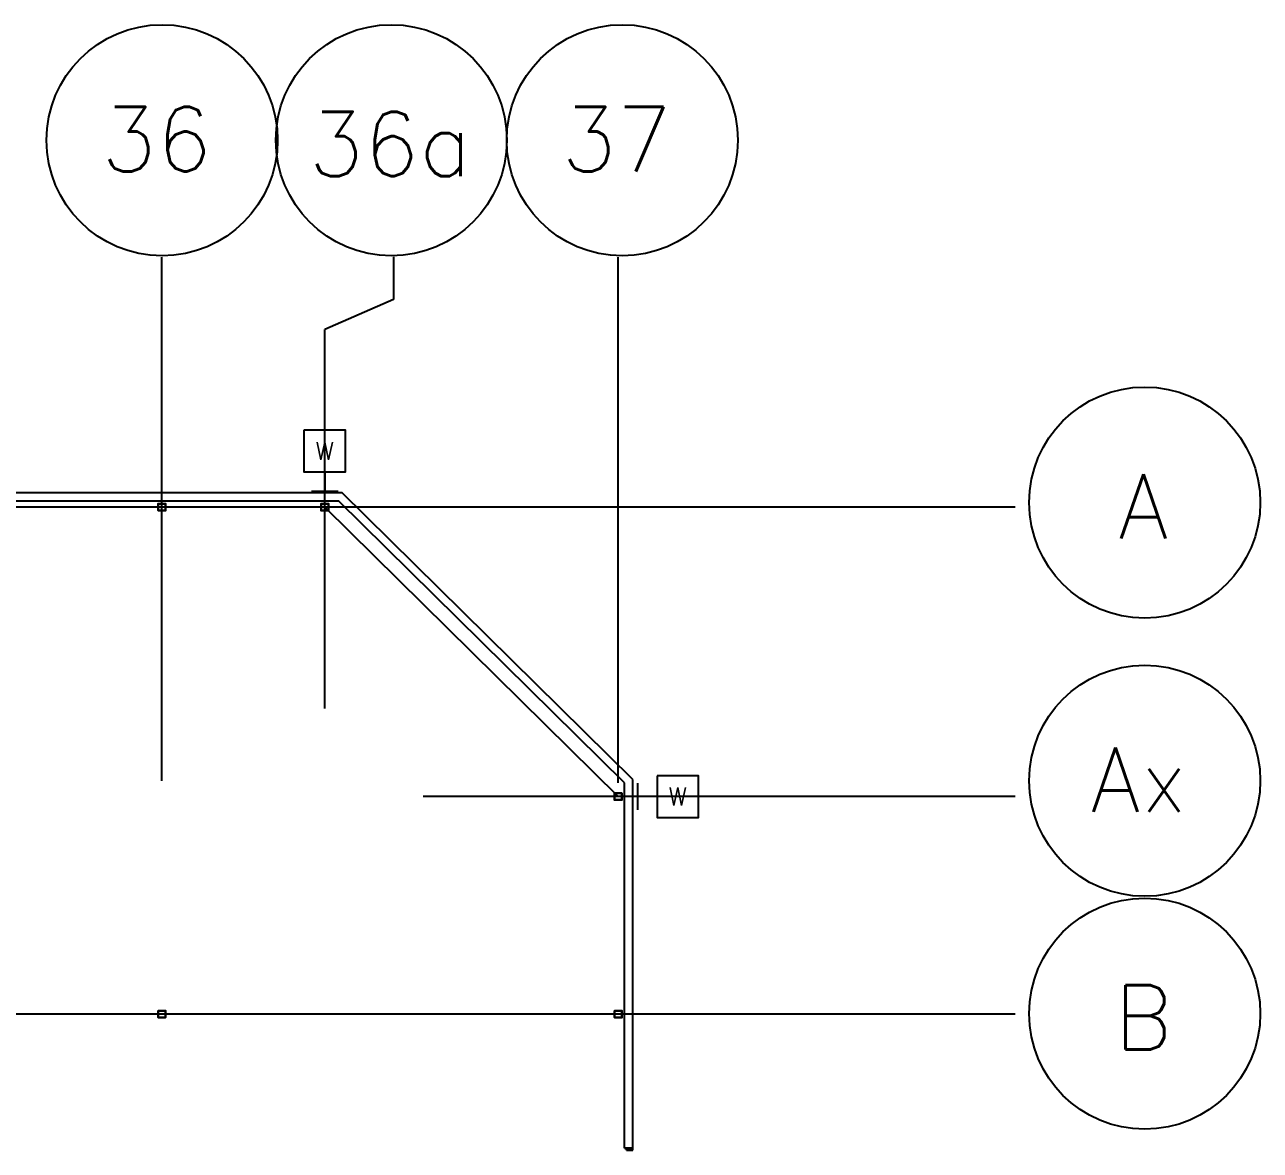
# Model space of a CAD drawing. Header units: millimetres. Extents: x 626570 to 643256, y 6233 to 11343.
# Drawn here: x 642086 to 643256, y 10278 to 11343 of the extents above; entities that cross this region are included whole.
import ezdxf
from ezdxf.enums import TextEntityAlignment as Align

# ---------------------------------------------------------------- set-up
doc = ezdxf.new("R2010")
doc.units = ezdxf.units.MM
doc.header["$LTSCALE"] = 4000
doc.header["$MEASUREMENT"] = 0
doc.linetypes.add('DASHDOT', pattern=[1, 0.5, -0.25, 0, -0.25])
doc.layers.get('0').update_dxf_attribs({"linetype": 'CONTINUOUS'})
for name, color, linetype in [('2012-201_DOOR', 4, 'CONTINUOUS'), ('2012-201_WALL-FLEXWALL', 7, 'CONTINUOUS'), ('LTG', 6, 'CONTINUOUS'), ('MASTERFOUNDATION_1', 4, 'DASHDOT'), ('MASTERFOUNDATION_2', 7, 'CONTINUOUS'), ('MASTERFOUNDATION_25', 7, 'CONTINUOUS')]:
    doc.layers.add(name, color=color, linetype=linetype)
doc.styles.add('ROMANS', font='ROMANS')
doc.styles.get("Standard").update_dxf_attribs({"font": 'simplex.shx'})

# ---------------------------------------------------------------- blocks, each defined once
blk = doc.blocks.new('WUP')
for p, q in [((0, 465), (0, 0)), ((-322, 0), (322, 0))]:
    blk.add_line(p, q)
blk.add_lwpolyline([(-500, 1465), (-500, 465), (500, 465), (500, 1465)], close=True)
blk.add_text('W', height=430).set_placement((0, 965), align=Align.MIDDLE)
blk = doc.blocks.new('WR')
for p, q in [((0, 322), (0, -322)), ((465, 0), (0, 0))]:
    blk.add_line(p, q)
blk.add_lwpolyline([(465, 500), (465, -500), (1465, -500), (1465, 500)], close=True)
blk.add_text('W', height=430).set_placement((965, 0), align=Align.MIDDLE)

msp = doc.modelspace()

# ---------------------------------------------------------------- linework, layer by layer
at = {"layer": '2012-201_DOOR', "linetype": 'Continuous'}
for p, q in [((642655.9, 10277.8), (642655.9, 10279.7)), ((642655.9, 10277.8), (642661.8, 10277.8)), ((642661.8, 10277.8), (642661.8, 10279.7))]:
    msp.add_line(p, q, dxfattribs=at)
at = {"layer": '2012-201_WALL-FLEXWALL', "linetype": 'Continuous'}
for p, q in [((641186.1, 10900.4), (642386.5, 10900.4)), ((641186.1, 10892.5), (642383.3, 10892.5)), ((642653.9, 10625.5), (642383.3, 10892.5)), ((642661.8, 10628.8), (642386.5, 10900.4)), ((642653.9, 10279.7), (642653.9, 10625.5)), ((642661.8, 10279.7), (642661.8, 10628.8)), ((642661.8, 10279.7), (642653.9, 10279.7)), ((642653.9, 10279.7), (642661.8, 10279.7))]:
    msp.add_line(p, q, dxfattribs=at)
at = {"layer": 'MASTERFOUNDATION_1', "linetype": 'DASHDOT'}
for p, q in [((642216, 6627.5), (642216, 11123.2)), ((642435.3, 11123.4), (642435.3, 11083)), ((642648, 6625.4), (642648, 11123.2)), ((642435.3, 11083), (642370.2, 11054.9)), ((642370.2, 10696.1), (642370.2, 11054.9)), ((643023.9, 10886.6), (626796.6, 10886.6)), ((642370.2, 10886.6), (642648, 10612.6)), ((643023.9, 10612.6), (642463.5, 10612.6)), ((643023.9, 10406.6), (626796.6, 10406.6))]:
    msp.add_line(p, q, dxfattribs=at)
at = {"layer": 'MASTERFOUNDATION_2', "linetype": 'Continuous'}
for centre in [(642216.2, 11233.9), (642433.2, 11233.9), (642651.8, 11233.9), (643146.4, 10890.9), (643146.4, 10627.6), (643146.4, 10407.1)]:
    msp.add_circle(centre, 109.4, dxfattribs=at)
at = {"layer": 'MASTERFOUNDATION_25', "linetype": 'Continuous', "flags": 128}
for points in [[(642213.1, 10890.1), (642218.9, 10890.1), (642218.9, 10890.1), (642218.9, 10890.1), (642219, 10890.1), (642219, 10890.1), (642219, 10890.1), (642219, 10890.1), (642219.1, 10890.1), (642219.1, 10890.1), (642219.1, 10890.1), (642219.1, 10890.1), (642219.1, 10890.1), (642219.2, 10890.1), (642219.2, 10890), (642219.2, 10890), (642219.2, 10890), (642219.2, 10890), (642219.3, 10890), (642219.3, 10890), (642219.3, 10890), (642219.3, 10890), (642219.3, 10889.9), (642219.3, 10889.9), (642219.4, 10889.9), (642219.4, 10889.9), (642219.4, 10889.9), (642219.4, 10889.9), (642219.4, 10889.9), (642219.4, 10889.8), (642219.4, 10889.8), (642219.4, 10889.8), (642219.5, 10889.8), (642219.5, 10889.8), (642219.5, 10889.7), (642219.5, 10889.7), (642219.5, 10889.7), (642219.5, 10889.7), (642219.5, 10889.7), (642219.5, 10889.6), (642219.5, 10889.6), (642219.5, 10889.6), (642219.5, 10889.6), (642219.5, 10889.6), (642219.5, 10889.5), (642219.5, 10889.5), (642219.5, 10889.5), (642219.5, 10883.7), (642219.5, 10883.7), (642219.5, 10883.7), (642219.5, 10883.7), (642219.5, 10883.6), (642219.5, 10883.6), (642219.5, 10883.6), (642219.5, 10883.6), (642219.5, 10883.6), (642219.5, 10883.5), (642219.5, 10883.5), (642219.5, 10883.5), (642219.5, 10883.5), (642219.5, 10883.5), (642219.5, 10883.4), (642219.4, 10883.4), (642219.4, 10883.4), (642219.4, 10883.4), (642219.4, 10883.4), (642219.4, 10883.3), (642219.4, 10883.3), (642219.4, 10883.3), (642219.4, 10883.3), (642219.3, 10883.3), (642219.3, 10883.3), (642219.3, 10883.3), (642219.3, 10883.2), (642219.3, 10883.2), (642219.3, 10883.2), (642219.2, 10883.2), (642219.2, 10883.2), (642219.2, 10883.2), (642219.2, 10883.2), (642219.2, 10883.2), (642219.1, 10883.2), (642219.1, 10883.1), (642219.1, 10883.1), (642219.1, 10883.1), (642219.1, 10883.1), (642219, 10883.1), (642219, 10883.1), (642219, 10883.1), (642219, 10883.1), (642218.9, 10883.1), (642218.9, 10883.1), (642218.9, 10883.1), (642213.1, 10883.1), (642213.1, 10883.1), (642213.1, 10883.1), (642213.1, 10883.1), (642213.1, 10883.1), (642213, 10883.1), (642213, 10883.1), (642213, 10883.1), (642213, 10883.1), (642213, 10883.1), (642212.9, 10883.1), (642212.9, 10883.2), (642212.9, 10883.2), (642212.9, 10883.2), (642212.9, 10883.2), (642212.8, 10883.2), (642212.8, 10883.2), (642212.8, 10883.2), (642212.8, 10883.2), (642212.8, 10883.2), (642212.8, 10883.3), (642212.7, 10883.3), (642212.7, 10883.3), (642212.7, 10883.3), (642212.7, 10883.3), (642212.7, 10883.3), (642212.7, 10883.3), (642212.6, 10883.4), (642212.6, 10883.4), (642212.6, 10883.4), (642212.6, 10883.4), (642212.6, 10883.4), (642212.6, 10883.5), (642212.6, 10883.5), (642212.6, 10883.5), (642212.6, 10883.5), (642212.6, 10883.5), (642212.6, 10883.6), (642212.5, 10883.6), (642212.5, 10883.6), (642212.5, 10883.6), (642212.5, 10883.6), (642212.5, 10883.7), (642212.5, 10883.7), (642212.5, 10883.7), (642212.5, 10883.7), (642212.5, 10889.5), (642212.5, 10889.5), (642212.5, 10889.5), (642212.5, 10889.6), (642212.5, 10889.6), (642212.5, 10889.6), (642212.5, 10889.6), (642212.5, 10889.6), (642212.6, 10889.7), (642212.6, 10889.7), (642212.6, 10889.7), (642212.6, 10889.7), (642212.6, 10889.7), (642212.6, 10889.8), (642212.6, 10889.8), (642212.6, 10889.8), (642212.6, 10889.8), (642212.6, 10889.8), (642212.6, 10889.9), (642212.7, 10889.9), (642212.7, 10889.9), (642212.7, 10889.9), (642212.7, 10889.9), (642212.7, 10889.9), (642212.7, 10889.9), (642212.8, 10890), (642212.8, 10890), (642212.8, 10890), (642212.8, 10890), (642212.8, 10890), (642212.8, 10890), (642212.9, 10890), (642212.9, 10890), (642212.9, 10890.1), (642212.9, 10890.1), (642212.9, 10890.1), (642213, 10890.1), (642213, 10890.1), (642213, 10890.1), (642213, 10890.1), (642213, 10890.1), (642213.1, 10890.1), (642213.1, 10890.1), (642213.1, 10890.1), (642213.1, 10890.1), (642213.1, 10890.1)], [(642213.1, 10889.8), (642218.9, 10889.8), (642218.9, 10889.8), (642218.9, 10889.8), (642218.9, 10889.8), (642218.9, 10889.8), (642219, 10889.8), (642219, 10889.8), (642219, 10889.8), (642219, 10889.8), (642219, 10889.8), (642219, 10889.8), (642219, 10889.8), (642219, 10889.8), (642219, 10889.8), (642219.1, 10889.8), (642219.1, 10889.8), (642219.1, 10889.7), (642219.1, 10889.7), (642219.1, 10889.7), (642219.1, 10889.7), (642219.1, 10889.7), (642219.1, 10889.7), (642219.1, 10889.7), (642219.1, 10889.7), (642219.1, 10889.7), (642219.1, 10889.7), (642219.1, 10889.7), (642219.2, 10889.7), (642219.2, 10889.7), (642219.2, 10889.7), (642219.2, 10889.6), (642219.2, 10889.6), (642219.2, 10889.6), (642219.2, 10889.6), (642219.2, 10889.6), (642219.2, 10889.6), (642219.2, 10889.6), (642219.2, 10889.6), (642219.2, 10889.6), (642219.2, 10889.6), (642219.2, 10889.5), (642219.2, 10889.5), (642219.2, 10889.5), (642219.2, 10889.5), (642219.2, 10889.5), (642219.2, 10889.5), (642219.2, 10883.7), (642219.2, 10883.7), (642219.2, 10883.7), (642219.2, 10883.7), (642219.2, 10883.7), (642219.2, 10883.7), (642219.2, 10883.7), (642219.2, 10883.7), (642219.2, 10883.6), (642219.2, 10883.6), (642219.2, 10883.6), (642219.2, 10883.6), (642219.2, 10883.6), (642219.2, 10883.6), (642219.2, 10883.6), (642219.2, 10883.6), (642219.2, 10883.6), (642219.2, 10883.6), (642219.2, 10883.5), (642219.1, 10883.5), (642219.1, 10883.5), (642219.1, 10883.5), (642219.1, 10883.5), (642219.1, 10883.5), (642219.1, 10883.5), (642219.1, 10883.5), (642219.1, 10883.5), (642219.1, 10883.5), (642219.1, 10883.5), (642219.1, 10883.5), (642219.1, 10883.5), (642219.1, 10883.5), (642219, 10883.5), (642219, 10883.4), (642219, 10883.4), (642219, 10883.4), (642219, 10883.4), (642219, 10883.4), (642219, 10883.4), (642219, 10883.4), (642219, 10883.4), (642218.9, 10883.4), (642218.9, 10883.4), (642218.9, 10883.4), (642218.9, 10883.4), (642218.9, 10883.4), (642213.1, 10883.4), (642213.1, 10883.4), (642213.1, 10883.4), (642213.1, 10883.4), (642213.1, 10883.4), (642213.1, 10883.4), (642213.1, 10883.4), (642213.1, 10883.4), (642213.1, 10883.4), (642213.1, 10883.4), (642213, 10883.4), (642213, 10883.4), (642213, 10883.4), (642213, 10883.5), (642213, 10883.5), (642213, 10883.5), (642213, 10883.5), (642213, 10883.5), (642213, 10883.5), (642213, 10883.5), (642213, 10883.5), (642212.9, 10883.5), (642212.9, 10883.5), (642212.9, 10883.5), (642212.9, 10883.5), (642212.9, 10883.5), (642212.9, 10883.5), (642212.9, 10883.5), (642212.9, 10883.6), (642212.9, 10883.6), (642212.9, 10883.6), (642212.9, 10883.6), (642212.9, 10883.6), (642212.9, 10883.6), (642212.9, 10883.6), (642212.9, 10883.6), (642212.9, 10883.6), (642212.9, 10883.6), (642212.9, 10883.7), (642212.8, 10883.7), (642212.8, 10883.7), (642212.8, 10883.7), (642212.8, 10883.7), (642212.8, 10883.7), (642212.8, 10883.7), (642212.8, 10883.7), (642212.8, 10889.5), (642212.8, 10889.5), (642212.8, 10889.5), (642212.8, 10889.5), (642212.8, 10889.5), (642212.8, 10889.5), (642212.8, 10889.6), (642212.9, 10889.6), (642212.9, 10889.6), (642212.9, 10889.6), (642212.9, 10889.6), (642212.9, 10889.6), (642212.9, 10889.6), (642212.9, 10889.6), (642212.9, 10889.6), (642212.9, 10889.6), (642212.9, 10889.7), (642212.9, 10889.7), (642212.9, 10889.7), (642212.9, 10889.7), (642212.9, 10889.7), (642212.9, 10889.7), (642212.9, 10889.7), (642212.9, 10889.7), (642212.9, 10889.7), (642213, 10889.7), (642213, 10889.7), (642213, 10889.7), (642213, 10889.7), (642213, 10889.7), (642213, 10889.8), (642213, 10889.8), (642213, 10889.8), (642213, 10889.8), (642213, 10889.8), (642213, 10889.8), (642213.1, 10889.8), (642213.1, 10889.8), (642213.1, 10889.8), (642213.1, 10889.8), (642213.1, 10889.8), (642213.1, 10889.8), (642213.1, 10889.8), (642213.1, 10889.8), (642213.1, 10889.8), (642213.1, 10889.8)], [(642367.3, 10890.1), (642373.1, 10890.1), (642373.1, 10890.1), (642373.1, 10890.1), (642373.1, 10890.1), (642373.2, 10890.1), (642373.2, 10890.1), (642373.2, 10890.1), (642373.2, 10890.1), (642373.3, 10890.1), (642373.3, 10890.1), (642373.3, 10890.1), (642373.3, 10890.1), (642373.3, 10890.1), (642373.4, 10890), (642373.4, 10890), (642373.4, 10890), (642373.4, 10890), (642373.4, 10890), (642373.4, 10890), (642373.5, 10890), (642373.5, 10890), (642373.5, 10889.9), (642373.5, 10889.9), (642373.5, 10889.9), (642373.5, 10889.9), (642373.6, 10889.9), (642373.6, 10889.9), (642373.6, 10889.9), (642373.6, 10889.8), (642373.6, 10889.8), (642373.6, 10889.8), (642373.6, 10889.8), (642373.6, 10889.8), (642373.6, 10889.7), (642373.7, 10889.7), (642373.7, 10889.7), (642373.7, 10889.7), (642373.7, 10889.7), (642373.7, 10889.6), (642373.7, 10889.6), (642373.7, 10889.6), (642373.7, 10889.6), (642373.7, 10889.6), (642373.7, 10889.5), (642373.7, 10889.5), (642373.7, 10889.5), (642373.7, 10883.7), (642373.7, 10883.7), (642373.7, 10883.7), (642373.7, 10883.7), (642373.7, 10883.6), (642373.7, 10883.6), (642373.7, 10883.6), (642373.7, 10883.6), (642373.7, 10883.6), (642373.7, 10883.5), (642373.7, 10883.5), (642373.7, 10883.5), (642373.6, 10883.5), (642373.6, 10883.5), (642373.6, 10883.4), (642373.6, 10883.4), (642373.6, 10883.4), (642373.6, 10883.4), (642373.6, 10883.4), (642373.6, 10883.3), (642373.6, 10883.3), (642373.5, 10883.3), (642373.5, 10883.3), (642373.5, 10883.3), (642373.5, 10883.3), (642373.5, 10883.3), (642373.5, 10883.2), (642373.4, 10883.2), (642373.4, 10883.2), (642373.4, 10883.2), (642373.4, 10883.2), (642373.4, 10883.2), (642373.4, 10883.2), (642373.3, 10883.2), (642373.3, 10883.2), (642373.3, 10883.1), (642373.3, 10883.1), (642373.3, 10883.1), (642373.2, 10883.1), (642373.2, 10883.1), (642373.2, 10883.1), (642373.2, 10883.1), (642373.1, 10883.1), (642373.1, 10883.1), (642373.1, 10883.1), (642373.1, 10883.1), (642367.3, 10883.1), (642367.3, 10883.1), (642367.3, 10883.1), (642367.3, 10883.1), (642367.2, 10883.1), (642367.2, 10883.1), (642367.2, 10883.1), (642367.2, 10883.1), (642367.2, 10883.1), (642367.1, 10883.1), (642367.1, 10883.1), (642367.1, 10883.2), (642367.1, 10883.2), (642367.1, 10883.2), (642367, 10883.2), (642367, 10883.2), (642367, 10883.2), (642367, 10883.2), (642367, 10883.2), (642366.9, 10883.2), (642366.9, 10883.3), (642366.9, 10883.3), (642366.9, 10883.3), (642366.9, 10883.3), (642366.9, 10883.3), (642366.8, 10883.3), (642366.8, 10883.3), (642366.8, 10883.4), (642366.8, 10883.4), (642366.8, 10883.4), (642366.8, 10883.4), (642366.8, 10883.4), (642366.8, 10883.5), (642366.8, 10883.5), (642366.7, 10883.5), (642366.7, 10883.5), (642366.7, 10883.5), (642366.7, 10883.6), (642366.7, 10883.6), (642366.7, 10883.6), (642366.7, 10883.6), (642366.7, 10883.6), (642366.7, 10883.7), (642366.7, 10883.7), (642366.7, 10883.7), (642366.7, 10883.7), (642366.7, 10889.5), (642366.7, 10889.5), (642366.7, 10889.5), (642366.7, 10889.6), (642366.7, 10889.6), (642366.7, 10889.6), (642366.7, 10889.6), (642366.7, 10889.6), (642366.7, 10889.7), (642366.7, 10889.7), (642366.7, 10889.7), (642366.7, 10889.7), (642366.8, 10889.7), (642366.8, 10889.8), (642366.8, 10889.8), (642366.8, 10889.8), (642366.8, 10889.8), (642366.8, 10889.8), (642366.8, 10889.9), (642366.8, 10889.9), (642366.8, 10889.9), (642366.9, 10889.9), (642366.9, 10889.9), (642366.9, 10889.9), (642366.9, 10889.9), (642366.9, 10890), (642366.9, 10890), (642367, 10890), (642367, 10890), (642367, 10890), (642367, 10890), (642367, 10890), (642367.1, 10890), (642367.1, 10890.1), (642367.1, 10890.1), (642367.1, 10890.1), (642367.1, 10890.1), (642367.2, 10890.1), (642367.2, 10890.1), (642367.2, 10890.1), (642367.2, 10890.1), (642367.2, 10890.1), (642367.3, 10890.1), (642367.3, 10890.1), (642367.3, 10890.1), (642367.3, 10890.1)], [(642367.3, 10889.8), (642373.1, 10889.8), (642373.1, 10889.8), (642373.1, 10889.8), (642373.1, 10889.8), (642373.1, 10889.8), (642373.1, 10889.8), (642373.1, 10889.8), (642373.2, 10889.8), (642373.2, 10889.8), (642373.2, 10889.8), (642373.2, 10889.8), (642373.2, 10889.8), (642373.2, 10889.8), (642373.2, 10889.8), (642373.2, 10889.8), (642373.2, 10889.8), (642373.2, 10889.7), (642373.3, 10889.7), (642373.3, 10889.7), (642373.3, 10889.7), (642373.3, 10889.7), (642373.3, 10889.7), (642373.3, 10889.7), (642373.3, 10889.7), (642373.3, 10889.7), (642373.3, 10889.7), (642373.3, 10889.7), (642373.3, 10889.7), (642373.3, 10889.7), (642373.3, 10889.7), (642373.3, 10889.6), (642373.4, 10889.6), (642373.4, 10889.6), (642373.4, 10889.6), (642373.4, 10889.6), (642373.4, 10889.6), (642373.4, 10889.6), (642373.4, 10889.6), (642373.4, 10889.6), (642373.4, 10889.6), (642373.4, 10889.5), (642373.4, 10889.5), (642373.4, 10889.5), (642373.4, 10889.5), (642373.4, 10889.5), (642373.4, 10889.5), (642373.4, 10883.7), (642373.4, 10883.7), (642373.4, 10883.7), (642373.4, 10883.7), (642373.4, 10883.7), (642373.4, 10883.7), (642373.4, 10883.7), (642373.4, 10883.7), (642373.4, 10883.6), (642373.4, 10883.6), (642373.4, 10883.6), (642373.4, 10883.6), (642373.4, 10883.6), (642373.4, 10883.6), (642373.4, 10883.6), (642373.3, 10883.6), (642373.3, 10883.6), (642373.3, 10883.6), (642373.3, 10883.5), (642373.3, 10883.5), (642373.3, 10883.5), (642373.3, 10883.5), (642373.3, 10883.5), (642373.3, 10883.5), (642373.3, 10883.5), (642373.3, 10883.5), (642373.3, 10883.5), (642373.3, 10883.5), (642373.3, 10883.5), (642373.2, 10883.5), (642373.2, 10883.5), (642373.2, 10883.5), (642373.2, 10883.5), (642373.2, 10883.4), (642373.2, 10883.4), (642373.2, 10883.4), (642373.2, 10883.4), (642373.2, 10883.4), (642373.2, 10883.4), (642373.1, 10883.4), (642373.1, 10883.4), (642373.1, 10883.4), (642373.1, 10883.4), (642373.1, 10883.4), (642373.1, 10883.4), (642373.1, 10883.4), (642367.3, 10883.4), (642367.3, 10883.4), (642367.3, 10883.4), (642367.3, 10883.4), (642367.3, 10883.4), (642367.3, 10883.4), (642367.3, 10883.4), (642367.2, 10883.4), (642367.2, 10883.4), (642367.2, 10883.4), (642367.2, 10883.4), (642367.2, 10883.4), (642367.2, 10883.4), (642367.2, 10883.5), (642367.2, 10883.5), (642367.2, 10883.5), (642367.2, 10883.5), (642367.2, 10883.5), (642367.1, 10883.5), (642367.1, 10883.5), (642367.1, 10883.5), (642367.1, 10883.5), (642367.1, 10883.5), (642367.1, 10883.5), (642367.1, 10883.5), (642367.1, 10883.5), (642367.1, 10883.5), (642367.1, 10883.5), (642367.1, 10883.6), (642367.1, 10883.6), (642367.1, 10883.6), (642367.1, 10883.6), (642367, 10883.6), (642367, 10883.6), (642367, 10883.6), (642367, 10883.6), (642367, 10883.6), (642367, 10883.6), (642367, 10883.7), (642367, 10883.7), (642367, 10883.7), (642367, 10883.7), (642367, 10883.7), (642367, 10883.7), (642367, 10883.7), (642367, 10883.7), (642367, 10889.5), (642367, 10889.5), (642367, 10889.5), (642367, 10889.5), (642367, 10889.5), (642367, 10889.5), (642367, 10889.6), (642367, 10889.6), (642367, 10889.6), (642367, 10889.6), (642367, 10889.6), (642367, 10889.6), (642367, 10889.6), (642367, 10889.6), (642367.1, 10889.6), (642367.1, 10889.6), (642367.1, 10889.7), (642367.1, 10889.7), (642367.1, 10889.7), (642367.1, 10889.7), (642367.1, 10889.7), (642367.1, 10889.7), (642367.1, 10889.7), (642367.1, 10889.7), (642367.1, 10889.7), (642367.1, 10889.7), (642367.1, 10889.7), (642367.1, 10889.7), (642367.2, 10889.7), (642367.2, 10889.7), (642367.2, 10889.8), (642367.2, 10889.8), (642367.2, 10889.8), (642367.2, 10889.8), (642367.2, 10889.8), (642367.2, 10889.8), (642367.2, 10889.8), (642367.2, 10889.8), (642367.2, 10889.8), (642367.3, 10889.8), (642367.3, 10889.8), (642367.3, 10889.8), (642367.3, 10889.8), (642367.3, 10889.8), (642367.3, 10889.8), (642367.3, 10889.8)], [(642645.2, 10616.1), (642650.9, 10616.1), (642650.9, 10616.1), (642651, 10616.1), (642651, 10616), (642651, 10616), (642651, 10616), (642651, 10616), (642651.1, 10616), (642651.1, 10616), (642651.1, 10616), (642651.1, 10616), (642651.1, 10616), (642651.2, 10616), (642651.2, 10616), (642651.2, 10616), (642651.2, 10616), (642651.2, 10616), (642651.3, 10615.9), (642651.3, 10615.9), (642651.3, 10615.9), (642651.3, 10615.9), (642651.3, 10615.9), (642651.3, 10615.9), (642651.4, 10615.9), (642651.4, 10615.8), (642651.4, 10615.8), (642651.4, 10615.8), (642651.4, 10615.8), (642651.4, 10615.8), (642651.4, 10615.8), (642651.5, 10615.7), (642651.5, 10615.7), (642651.5, 10615.7), (642651.5, 10615.7), (642651.5, 10615.7), (642651.5, 10615.6), (642651.5, 10615.6), (642651.5, 10615.6), (642651.5, 10615.6), (642651.5, 10615.6), (642651.5, 10615.5), (642651.5, 10615.5), (642651.5, 10615.5), (642651.5, 10615.5), (642651.5, 10615.5), (642651.5, 10615.4), (642651.5, 10609.7), (642651.5, 10609.7), (642651.5, 10609.6), (642651.5, 10609.6), (642651.5, 10609.6), (642651.5, 10609.6), (642651.5, 10609.5), (642651.5, 10609.5), (642651.5, 10609.5), (642651.5, 10609.5), (642651.5, 10609.5), (642651.5, 10609.4), (642651.5, 10609.4), (642651.5, 10609.4), (642651.5, 10609.4), (642651.5, 10609.4), (642651.4, 10609.3), (642651.4, 10609.3), (642651.4, 10609.3), (642651.4, 10609.3), (642651.4, 10609.3), (642651.4, 10609.3), (642651.4, 10609.2), (642651.3, 10609.2), (642651.3, 10609.2), (642651.3, 10609.2), (642651.3, 10609.2), (642651.3, 10609.2), (642651.3, 10609.2), (642651.2, 10609.1), (642651.2, 10609.1), (642651.2, 10609.1), (642651.2, 10609.1), (642651.2, 10609.1), (642651.1, 10609.1), (642651.1, 10609.1), (642651.1, 10609.1), (642651.1, 10609.1), (642651.1, 10609.1), (642651, 10609.1), (642651, 10609.1), (642651, 10609.1), (642651, 10609.1), (642651, 10609.1), (642650.9, 10609.1), (642650.9, 10609.1), (642645.2, 10609.1), (642645.1, 10609.1), (642645.1, 10609.1), (642645.1, 10609.1), (642645.1, 10609.1), (642645, 10609.1), (642645, 10609.1), (642645, 10609.1), (642645, 10609.1), (642645, 10609.1), (642644.9, 10609.1), (642644.9, 10609.1), (642644.9, 10609.1), (642644.9, 10609.1), (642644.9, 10609.1), (642644.8, 10609.1), (642644.8, 10609.1), (642644.8, 10609.2), (642644.8, 10609.2), (642644.8, 10609.2), (642644.8, 10609.2), (642644.7, 10609.2), (642644.7, 10609.2), (642644.7, 10609.2), (642644.7, 10609.3), (642644.7, 10609.3), (642644.7, 10609.3), (642644.7, 10609.3), (642644.6, 10609.3), (642644.6, 10609.3), (642644.6, 10609.4), (642644.6, 10609.4), (642644.6, 10609.4), (642644.6, 10609.4), (642644.6, 10609.4), (642644.6, 10609.5), (642644.6, 10609.5), (642644.6, 10609.5), (642644.6, 10609.5), (642644.5, 10609.5), (642644.5, 10609.6), (642644.5, 10609.6), (642644.5, 10609.6), (642644.5, 10609.6), (642644.5, 10609.7), (642644.5, 10609.7), (642644.5, 10615.4), (642644.5, 10615.5), (642644.5, 10615.5), (642644.5, 10615.5), (642644.5, 10615.5), (642644.5, 10615.5), (642644.5, 10615.6), (642644.6, 10615.6), (642644.6, 10615.6), (642644.6, 10615.6), (642644.6, 10615.6), (642644.6, 10615.7), (642644.6, 10615.7), (642644.6, 10615.7), (642644.6, 10615.7), (642644.6, 10615.7), (642644.6, 10615.8), (642644.6, 10615.8), (642644.7, 10615.8), (642644.7, 10615.8), (642644.7, 10615.8), (642644.7, 10615.8), (642644.7, 10615.9), (642644.7, 10615.9), (642644.7, 10615.9), (642644.8, 10615.9), (642644.8, 10615.9), (642644.8, 10615.9), (642644.8, 10615.9), (642644.8, 10616), (642644.8, 10616), (642644.9, 10616), (642644.9, 10616), (642644.9, 10616), (642644.9, 10616), (642644.9, 10616), (642645, 10616), (642645, 10616), (642645, 10616), (642645, 10616), (642645, 10616), (642645.1, 10616), (642645.1, 10616), (642645.1, 10616.1), (642645.1, 10616.1), (642645.2, 10616.1)], [(642645.2, 10615.7), (642650.9, 10615.7), (642650.9, 10615.7), (642650.9, 10615.7), (642650.9, 10615.7), (642651, 10615.7), (642651, 10615.7), (642651, 10615.7), (642651, 10615.7), (642651, 10615.7), (642651, 10615.7), (642651, 10615.7), (642651, 10615.7), (642651, 10615.7), (642651.1, 10615.7), (642651.1, 10615.7), (642651.1, 10615.7), (642651.1, 10615.7), (642651.1, 10615.7), (642651.1, 10615.7), (642651.1, 10615.7), (642651.1, 10615.7), (642651.1, 10615.7), (642651.1, 10615.7), (642651.1, 10615.6), (642651.1, 10615.6), (642651.2, 10615.6), (642651.2, 10615.6), (642651.2, 10615.6), (642651.2, 10615.6), (642651.2, 10615.6), (642651.2, 10615.6), (642651.2, 10615.6), (642651.2, 10615.6), (642651.2, 10615.6), (642651.2, 10615.5), (642651.2, 10615.5), (642651.2, 10615.5), (642651.2, 10615.5), (642651.2, 10615.5), (642651.2, 10615.5), (642651.2, 10615.5), (642651.2, 10615.5), (642651.2, 10615.5), (642651.2, 10615.5), (642651.2, 10615.4), (642651.2, 10615.4), (642651.2, 10609.7), (642651.2, 10609.7), (642651.2, 10609.7), (642651.2, 10609.6), (642651.2, 10609.6), (642651.2, 10609.6), (642651.2, 10609.6), (642651.2, 10609.6), (642651.2, 10609.6), (642651.2, 10609.6), (642651.2, 10609.6), (642651.2, 10609.6), (642651.2, 10609.5), (642651.2, 10609.5), (642651.2, 10609.5), (642651.2, 10609.5), (642651.2, 10609.5), (642651.2, 10609.5), (642651.2, 10609.5), (642651.2, 10609.5), (642651.2, 10609.5), (642651.1, 10609.5), (642651.1, 10609.5), (642651.1, 10609.5), (642651.1, 10609.4), (642651.1, 10609.4), (642651.1, 10609.4), (642651.1, 10609.4), (642651.1, 10609.4), (642651.1, 10609.4), (642651.1, 10609.4), (642651.1, 10609.4), (642651.1, 10609.4), (642651, 10609.4), (642651, 10609.4), (642651, 10609.4), (642651, 10609.4), (642651, 10609.4), (642651, 10609.4), (642651, 10609.4), (642651, 10609.4), (642651, 10609.4), (642650.9, 10609.4), (642650.9, 10609.4), (642650.9, 10609.4), (642650.9, 10609.4), (642645.2, 10609.4), (642645.1, 10609.4), (642645.1, 10609.4), (642645.1, 10609.4), (642645.1, 10609.4), (642645.1, 10609.4), (642645.1, 10609.4), (642645.1, 10609.4), (642645.1, 10609.4), (642645.1, 10609.4), (642645.1, 10609.4), (642645, 10609.4), (642645, 10609.4), (642645, 10609.4), (642645, 10609.4), (642645, 10609.4), (642645, 10609.4), (642645, 10609.4), (642645, 10609.4), (642645, 10609.4), (642645, 10609.4), (642645, 10609.4), (642644.9, 10609.5), (642644.9, 10609.5), (642644.9, 10609.5), (642644.9, 10609.5), (642644.9, 10609.5), (642644.9, 10609.5), (642644.9, 10609.5), (642644.9, 10609.5), (642644.9, 10609.5), (642644.9, 10609.5), (642644.9, 10609.5), (642644.9, 10609.5), (642644.9, 10609.6), (642644.9, 10609.6), (642644.9, 10609.6), (642644.9, 10609.6), (642644.9, 10609.6), (642644.9, 10609.6), (642644.9, 10609.6), (642644.9, 10609.6), (642644.8, 10609.6), (642644.8, 10609.7), (642644.8, 10609.7), (642644.8, 10609.7), (642644.8, 10615.4), (642644.8, 10615.4), (642644.8, 10615.5), (642644.8, 10615.5), (642644.9, 10615.5), (642644.9, 10615.5), (642644.9, 10615.5), (642644.9, 10615.5), (642644.9, 10615.5), (642644.9, 10615.5), (642644.9, 10615.5), (642644.9, 10615.5), (642644.9, 10615.6), (642644.9, 10615.6), (642644.9, 10615.6), (642644.9, 10615.6), (642644.9, 10615.6), (642644.9, 10615.6), (642644.9, 10615.6), (642644.9, 10615.6), (642644.9, 10615.6), (642644.9, 10615.6), (642644.9, 10615.6), (642644.9, 10615.7), (642645, 10615.7), (642645, 10615.7), (642645, 10615.7), (642645, 10615.7), (642645, 10615.7), (642645, 10615.7), (642645, 10615.7), (642645, 10615.7), (642645, 10615.7), (642645, 10615.7), (642645, 10615.7), (642645.1, 10615.7), (642645.1, 10615.7), (642645.1, 10615.7), (642645.1, 10615.7), (642645.1, 10615.7), (642645.1, 10615.7), (642645.1, 10615.7), (642645.1, 10615.7), (642645.1, 10615.7), (642645.1, 10615.7), (642645.2, 10615.7)], [(642213.1, 10410.1), (642218.9, 10410.1), (642218.9, 10410.1), (642218.9, 10410.1), (642218.9, 10410.1), (642218.9, 10410.1), (642219, 10410.1), (642219, 10410.1), (642219, 10410.1), (642219, 10410.1), (642219.1, 10410.1), (642219.1, 10410.1), (642219.1, 10410.1), (642219.1, 10410.1), (642219.1, 10410), (642219.2, 10410), (642219.2, 10410), (642219.2, 10410), (642219.2, 10410), (642219.2, 10410), (642219.2, 10410), (642219.3, 10410), (642219.3, 10409.9), (642219.3, 10409.9), (642219.3, 10409.9), (642219.3, 10409.9), (642219.3, 10409.9), (642219.4, 10409.9), (642219.4, 10409.9), (642219.4, 10409.8), (642219.4, 10409.8), (642219.4, 10409.8), (642219.4, 10409.8), (642219.4, 10409.8), (642219.4, 10409.7), (642219.4, 10409.7), (642219.4, 10409.7), (642219.5, 10409.7), (642219.5, 10409.7), (642219.5, 10409.6), (642219.5, 10409.6), (642219.5, 10409.6), (642219.5, 10409.6), (642219.5, 10409.6), (642219.5, 10409.5), (642219.5, 10409.5), (642219.5, 10409.5), (642219.5, 10403.7), (642219.5, 10403.7), (642219.5, 10403.7), (642219.5, 10403.7), (642219.5, 10403.6), (642219.5, 10403.6), (642219.5, 10403.6), (642219.5, 10403.6), (642219.5, 10403.6), (642219.5, 10403.5), (642219.4, 10403.5), (642219.4, 10403.5), (642219.4, 10403.5), (642219.4, 10403.5), (642219.4, 10403.4), (642219.4, 10403.4), (642219.4, 10403.4), (642219.4, 10403.4), (642219.4, 10403.4), (642219.4, 10403.3), (642219.3, 10403.3), (642219.3, 10403.3), (642219.3, 10403.3), (642219.3, 10403.3), (642219.3, 10403.3), (642219.3, 10403.3), (642219.2, 10403.2), (642219.2, 10403.2), (642219.2, 10403.2), (642219.2, 10403.2), (642219.2, 10403.2), (642219.2, 10403.2), (642219.1, 10403.2), (642219.1, 10403.2), (642219.1, 10403.2), (642219.1, 10403.1), (642219.1, 10403.1), (642219, 10403.1), (642219, 10403.1), (642219, 10403.1), (642219, 10403.1), (642218.9, 10403.1), (642218.9, 10403.1), (642218.9, 10403.1), (642218.9, 10403.1), (642218.9, 10403.1), (642213.1, 10403.1), (642213.1, 10403.1), (642213.1, 10403.1), (642213, 10403.1), (642213, 10403.1), (642213, 10403.1), (642213, 10403.1), (642213, 10403.1), (642212.9, 10403.1), (642212.9, 10403.1), (642212.9, 10403.1), (642212.9, 10403.2), (642212.9, 10403.2), (642212.8, 10403.2), (642212.8, 10403.2), (642212.8, 10403.2), (642212.8, 10403.2), (642212.8, 10403.2), (642212.7, 10403.2), (642212.7, 10403.2), (642212.7, 10403.3), (642212.7, 10403.3), (642212.7, 10403.3), (642212.7, 10403.3), (642212.6, 10403.3), (642212.6, 10403.3), (642212.6, 10403.3), (642212.6, 10403.4), (642212.6, 10403.4), (642212.6, 10403.4), (642212.6, 10403.4), (642212.6, 10403.4), (642212.5, 10403.5), (642212.5, 10403.5), (642212.5, 10403.5), (642212.5, 10403.5), (642212.5, 10403.5), (642212.5, 10403.6), (642212.5, 10403.6), (642212.5, 10403.6), (642212.5, 10403.6), (642212.5, 10403.6), (642212.5, 10403.7), (642212.5, 10403.7), (642212.5, 10403.7), (642212.5, 10403.7), (642212.5, 10409.5), (642212.5, 10409.5), (642212.5, 10409.5), (642212.5, 10409.6), (642212.5, 10409.6), (642212.5, 10409.6), (642212.5, 10409.6), (642212.5, 10409.6), (642212.5, 10409.7), (642212.5, 10409.7), (642212.5, 10409.7), (642212.5, 10409.7), (642212.5, 10409.7), (642212.5, 10409.8), (642212.6, 10409.8), (642212.6, 10409.8), (642212.6, 10409.8), (642212.6, 10409.8), (642212.6, 10409.9), (642212.6, 10409.9), (642212.6, 10409.9), (642212.6, 10409.9), (642212.7, 10409.9), (642212.7, 10409.9), (642212.7, 10409.9), (642212.7, 10410), (642212.7, 10410), (642212.7, 10410), (642212.8, 10410), (642212.8, 10410), (642212.8, 10410), (642212.8, 10410), (642212.8, 10410), (642212.9, 10410.1), (642212.9, 10410.1), (642212.9, 10410.1), (642212.9, 10410.1), (642212.9, 10410.1), (642213, 10410.1), (642213, 10410.1), (642213, 10410.1), (642213, 10410.1), (642213, 10410.1), (642213.1, 10410.1), (642213.1, 10410.1), (642213.1, 10410.1)], [(642645.2, 10410.1), (642650.9, 10410.1), (642650.9, 10410.1), (642651, 10410.1), (642651, 10410.1), (642651, 10410.1), (642651, 10410.1), (642651, 10410.1), (642651.1, 10410.1), (642651.1, 10410.1), (642651.1, 10410.1), (642651.1, 10410.1), (642651.1, 10410.1), (642651.2, 10410.1), (642651.2, 10410), (642651.2, 10410), (642651.2, 10410), (642651.2, 10410), (642651.3, 10410), (642651.3, 10410), (642651.3, 10410), (642651.3, 10410), (642651.3, 10409.9), (642651.3, 10409.9), (642651.4, 10409.9), (642651.4, 10409.9), (642651.4, 10409.9), (642651.4, 10409.9), (642651.4, 10409.9), (642651.4, 10409.8), (642651.4, 10409.8), (642651.5, 10409.8), (642651.5, 10409.8), (642651.5, 10409.8), (642651.5, 10409.7), (642651.5, 10409.7), (642651.5, 10409.7), (642651.5, 10409.7), (642651.5, 10409.7), (642651.5, 10409.6), (642651.5, 10409.6), (642651.5, 10409.6), (642651.5, 10409.6), (642651.5, 10409.6), (642651.5, 10409.5), (642651.5, 10409.5), (642651.5, 10409.5), (642651.5, 10403.7), (642651.5, 10403.7), (642651.5, 10403.7), (642651.5, 10403.7), (642651.5, 10403.6), (642651.5, 10403.6), (642651.5, 10403.6), (642651.5, 10403.6), (642651.5, 10403.6), (642651.5, 10403.5), (642651.5, 10403.5), (642651.5, 10403.5), (642651.5, 10403.5), (642651.5, 10403.5), (642651.5, 10403.4), (642651.5, 10403.4), (642651.4, 10403.4), (642651.4, 10403.4), (642651.4, 10403.4), (642651.4, 10403.3), (642651.4, 10403.3), (642651.4, 10403.3), (642651.4, 10403.3), (642651.3, 10403.3), (642651.3, 10403.3), (642651.3, 10403.3), (642651.3, 10403.2), (642651.3, 10403.2), (642651.3, 10403.2), (642651.2, 10403.2), (642651.2, 10403.2), (642651.2, 10403.2), (642651.2, 10403.2), (642651.2, 10403.2), (642651.1, 10403.2), (642651.1, 10403.1), (642651.1, 10403.1), (642651.1, 10403.1), (642651.1, 10403.1), (642651, 10403.1), (642651, 10403.1), (642651, 10403.1), (642651, 10403.1), (642651, 10403.1), (642650.9, 10403.1), (642650.9, 10403.1), (642645.2, 10403.1), (642645.1, 10403.1), (642645.1, 10403.1), (642645.1, 10403.1), (642645.1, 10403.1), (642645, 10403.1), (642645, 10403.1), (642645, 10403.1), (642645, 10403.1), (642645, 10403.1), (642644.9, 10403.1), (642644.9, 10403.2), (642644.9, 10403.2), (642644.9, 10403.2), (642644.9, 10403.2), (642644.8, 10403.2), (642644.8, 10403.2), (642644.8, 10403.2), (642644.8, 10403.2), (642644.8, 10403.2), (642644.8, 10403.3), (642644.7, 10403.3), (642644.7, 10403.3), (642644.7, 10403.3), (642644.7, 10403.3), (642644.7, 10403.3), (642644.7, 10403.3), (642644.7, 10403.4), (642644.6, 10403.4), (642644.6, 10403.4), (642644.6, 10403.4), (642644.6, 10403.4), (642644.6, 10403.5), (642644.6, 10403.5), (642644.6, 10403.5), (642644.6, 10403.5), (642644.6, 10403.5), (642644.6, 10403.6), (642644.6, 10403.6), (642644.5, 10403.6), (642644.5, 10403.6), (642644.5, 10403.6), (642644.5, 10403.7), (642644.5, 10403.7), (642644.5, 10403.7), (642644.5, 10403.7), (642644.5, 10409.5), (642644.5, 10409.5), (642644.5, 10409.5), (642644.5, 10409.6), (642644.5, 10409.6), (642644.5, 10409.6), (642644.5, 10409.6), (642644.6, 10409.6), (642644.6, 10409.7), (642644.6, 10409.7), (642644.6, 10409.7), (642644.6, 10409.7), (642644.6, 10409.7), (642644.6, 10409.8), (642644.6, 10409.8), (642644.6, 10409.8), (642644.6, 10409.8), (642644.6, 10409.8), (642644.7, 10409.9), (642644.7, 10409.9), (642644.7, 10409.9), (642644.7, 10409.9), (642644.7, 10409.9), (642644.7, 10409.9), (642644.7, 10409.9), (642644.8, 10410), (642644.8, 10410), (642644.8, 10410), (642644.8, 10410), (642644.8, 10410), (642644.8, 10410), (642644.9, 10410), (642644.9, 10410), (642644.9, 10410.1), (642644.9, 10410.1), (642644.9, 10410.1), (642645, 10410.1), (642645, 10410.1), (642645, 10410.1), (642645, 10410.1), (642645, 10410.1), (642645.1, 10410.1), (642645.1, 10410.1), (642645.1, 10410.1), (642645.1, 10410.1), (642645.2, 10410.1)], [(642213.1, 10409.8), (642218.9, 10409.8), (642218.9, 10409.8), (642218.9, 10409.8), (642218.9, 10409.8), (642218.9, 10409.8), (642218.9, 10409.8), (642218.9, 10409.8), (642218.9, 10409.8), (642218.9, 10409.8), (642219, 10409.8), (642219, 10409.8), (642219, 10409.8), (642219, 10409.8), (642219, 10409.8), (642219, 10409.8), (642219, 10409.8), (642219, 10409.7), (642219, 10409.7), (642219, 10409.7), (642219.1, 10409.7), (642219.1, 10409.7), (642219.1, 10409.7), (642219.1, 10409.7), (642219.1, 10409.7), (642219.1, 10409.7), (642219.1, 10409.7), (642219.1, 10409.7), (642219.1, 10409.7), (642219.1, 10409.7), (642219.1, 10409.7), (642219.1, 10409.6), (642219.1, 10409.6), (642219.1, 10409.6), (642219.1, 10409.6), (642219.1, 10409.6), (642219.2, 10409.6), (642219.2, 10409.6), (642219.2, 10409.6), (642219.2, 10409.6), (642219.2, 10409.6), (642219.2, 10409.5), (642219.2, 10409.5), (642219.2, 10409.5), (642219.2, 10409.5), (642219.2, 10409.5), (642219.2, 10409.5), (642219.2, 10403.7), (642219.2, 10403.7), (642219.2, 10403.7), (642219.2, 10403.7), (642219.2, 10403.7), (642219.2, 10403.7), (642219.2, 10403.7), (642219.2, 10403.7), (642219.2, 10403.6), (642219.2, 10403.6), (642219.2, 10403.6), (642219.1, 10403.6), (642219.1, 10403.6), (642219.1, 10403.6), (642219.1, 10403.6), (642219.1, 10403.6), (642219.1, 10403.6), (642219.1, 10403.6), (642219.1, 10403.5), (642219.1, 10403.5), (642219.1, 10403.5), (642219.1, 10403.5), (642219.1, 10403.5), (642219.1, 10403.5), (642219.1, 10403.5), (642219.1, 10403.5), (642219.1, 10403.5), (642219, 10403.5), (642219, 10403.5), (642219, 10403.5), (642219, 10403.5), (642219, 10403.5), (642219, 10403.5), (642219, 10403.4), (642219, 10403.4), (642219, 10403.4), (642219, 10403.4), (642218.9, 10403.4), (642218.9, 10403.4), (642218.9, 10403.4), (642218.9, 10403.4), (642218.9, 10403.4), (642218.9, 10403.4), (642218.9, 10403.4), (642218.9, 10403.4), (642218.9, 10403.4), (642213.1, 10403.4), (642213.1, 10403.4), (642213.1, 10403.4), (642213.1, 10403.4), (642213.1, 10403.4), (642213.1, 10403.4), (642213, 10403.4), (642213, 10403.4), (642213, 10403.4), (642213, 10403.4), (642213, 10403.4), (642213, 10403.4), (642213, 10403.4), (642213, 10403.5), (642213, 10403.5), (642213, 10403.5), (642212.9, 10403.5), (642212.9, 10403.5), (642212.9, 10403.5), (642212.9, 10403.5), (642212.9, 10403.5), (642212.9, 10403.5), (642212.9, 10403.5), (642212.9, 10403.5), (642212.9, 10403.5), (642212.9, 10403.5), (642212.9, 10403.5), (642212.9, 10403.5), (642212.9, 10403.6), (642212.8, 10403.6), (642212.8, 10403.6), (642212.8, 10403.6), (642212.8, 10403.6), (642212.8, 10403.6), (642212.8, 10403.6), (642212.8, 10403.6), (642212.8, 10403.6), (642212.8, 10403.6), (642212.8, 10403.7), (642212.8, 10403.7), (642212.8, 10403.7), (642212.8, 10403.7), (642212.8, 10403.7), (642212.8, 10403.7), (642212.8, 10403.7), (642212.8, 10403.7), (642212.8, 10409.5), (642212.8, 10409.5), (642212.8, 10409.5), (642212.8, 10409.5), (642212.8, 10409.5), (642212.8, 10409.5), (642212.8, 10409.6), (642212.8, 10409.6), (642212.8, 10409.6), (642212.8, 10409.6), (642212.8, 10409.6), (642212.8, 10409.6), (642212.8, 10409.6), (642212.8, 10409.6), (642212.8, 10409.6), (642212.8, 10409.6), (642212.8, 10409.7), (642212.9, 10409.7), (642212.9, 10409.7), (642212.9, 10409.7), (642212.9, 10409.7), (642212.9, 10409.7), (642212.9, 10409.7), (642212.9, 10409.7), (642212.9, 10409.7), (642212.9, 10409.7), (642212.9, 10409.7), (642212.9, 10409.7), (642212.9, 10409.7), (642212.9, 10409.7), (642213, 10409.8), (642213, 10409.8), (642213, 10409.8), (642213, 10409.8), (642213, 10409.8), (642213, 10409.8), (642213, 10409.8), (642213, 10409.8), (642213, 10409.8), (642213, 10409.8), (642213.1, 10409.8), (642213.1, 10409.8), (642213.1, 10409.8), (642213.1, 10409.8), (642213.1, 10409.8), (642213.1, 10409.8)], [(642645.2, 10409.8), (642650.9, 10409.8), (642650.9, 10409.8), (642650.9, 10409.8), (642650.9, 10409.8), (642651, 10409.8), (642651, 10409.8), (642651, 10409.8), (642651, 10409.8), (642651, 10409.8), (642651, 10409.8), (642651, 10409.8), (642651, 10409.8), (642651, 10409.8), (642651.1, 10409.8), (642651.1, 10409.8), (642651.1, 10409.8), (642651.1, 10409.7), (642651.1, 10409.7), (642651.1, 10409.7), (642651.1, 10409.7), (642651.1, 10409.7), (642651.1, 10409.7), (642651.1, 10409.7), (642651.1, 10409.7), (642651.1, 10409.7), (642651.2, 10409.7), (642651.2, 10409.7), (642651.2, 10409.7), (642651.2, 10409.7), (642651.2, 10409.7), (642651.2, 10409.6), (642651.2, 10409.6), (642651.2, 10409.6), (642651.2, 10409.6), (642651.2, 10409.6), (642651.2, 10409.6), (642651.2, 10409.6), (642651.2, 10409.6), (642651.2, 10409.6), (642651.2, 10409.6), (642651.2, 10409.5), (642651.2, 10409.5), (642651.2, 10409.5), (642651.2, 10409.5), (642651.2, 10409.5), (642651.2, 10409.5), (642651.2, 10403.7), (642651.2, 10403.7), (642651.2, 10403.7), (642651.2, 10403.7), (642651.2, 10403.7), (642651.2, 10403.7), (642651.2, 10403.7), (642651.2, 10403.7), (642651.2, 10403.6), (642651.2, 10403.6), (642651.2, 10403.6), (642651.2, 10403.6), (642651.2, 10403.6), (642651.2, 10403.6), (642651.2, 10403.6), (642651.2, 10403.6), (642651.2, 10403.6), (642651.2, 10403.6), (642651.2, 10403.5), (642651.2, 10403.5), (642651.2, 10403.5), (642651.1, 10403.5), (642651.1, 10403.5), (642651.1, 10403.5), (642651.1, 10403.5), (642651.1, 10403.5), (642651.1, 10403.5), (642651.1, 10403.5), (642651.1, 10403.5), (642651.1, 10403.5), (642651.1, 10403.5), (642651.1, 10403.5), (642651.1, 10403.5), (642651, 10403.4), (642651, 10403.4), (642651, 10403.4), (642651, 10403.4), (642651, 10403.4), (642651, 10403.4), (642651, 10403.4), (642651, 10403.4), (642651, 10403.4), (642650.9, 10403.4), (642650.9, 10403.4), (642650.9, 10403.4), (642650.9, 10403.4), (642645.2, 10403.4), (642645.1, 10403.4), (642645.1, 10403.4), (642645.1, 10403.4), (642645.1, 10403.4), (642645.1, 10403.4), (642645.1, 10403.4), (642645.1, 10403.4), (642645.1, 10403.4), (642645.1, 10403.4), (642645.1, 10403.4), (642645, 10403.4), (642645, 10403.4), (642645, 10403.5), (642645, 10403.5), (642645, 10403.5), (642645, 10403.5), (642645, 10403.5), (642645, 10403.5), (642645, 10403.5), (642645, 10403.5), (642645, 10403.5), (642644.9, 10403.5), (642644.9, 10403.5), (642644.9, 10403.5), (642644.9, 10403.5), (642644.9, 10403.5), (642644.9, 10403.5), (642644.9, 10403.6), (642644.9, 10403.6), (642644.9, 10403.6), (642644.9, 10403.6), (642644.9, 10403.6), (642644.9, 10403.6), (642644.9, 10403.6), (642644.9, 10403.6), (642644.9, 10403.6), (642644.9, 10403.6), (642644.9, 10403.7), (642644.9, 10403.7), (642644.9, 10403.7), (642644.9, 10403.7), (642644.8, 10403.7), (642644.8, 10403.7), (642644.8, 10403.7), (642644.8, 10403.7), (642644.8, 10409.5), (642644.8, 10409.5), (642644.8, 10409.5), (642644.8, 10409.5), (642644.9, 10409.5), (642644.9, 10409.5), (642644.9, 10409.6), (642644.9, 10409.6), (642644.9, 10409.6), (642644.9, 10409.6), (642644.9, 10409.6), (642644.9, 10409.6), (642644.9, 10409.6), (642644.9, 10409.6), (642644.9, 10409.6), (642644.9, 10409.6), (642644.9, 10409.7), (642644.9, 10409.7), (642644.9, 10409.7), (642644.9, 10409.7), (642644.9, 10409.7), (642644.9, 10409.7), (642644.9, 10409.7), (642644.9, 10409.7), (642645, 10409.7), (642645, 10409.7), (642645, 10409.7), (642645, 10409.7), (642645, 10409.7), (642645, 10409.7), (642645, 10409.8), (642645, 10409.8), (642645, 10409.8), (642645, 10409.8), (642645, 10409.8), (642645.1, 10409.8), (642645.1, 10409.8), (642645.1, 10409.8), (642645.1, 10409.8), (642645.1, 10409.8), (642645.1, 10409.8), (642645.1, 10409.8), (642645.1, 10409.8), (642645.1, 10409.8), (642645.1, 10409.8), (642645.2, 10409.8)]]:
    msp.add_lwpolyline(points, close=True, dxfattribs=at)

# ---------------------------------------------------------------- block references
at = {"layer": 'LTG', "xscale": 0.03937008, "yscale": 0.03937008, "zscale": 0.03937008}
for name, p in [('WUP', (642370.2, 10901.7)), ('WR', (642666.4, 10612.6))]:
    msp.add_blockref(name, p, dxfattribs=at)

# ---------------------------------------------------------------- texts
at = {"layer": 'MASTERFOUNDATION_2', "linetype": 'Continuous', "style": 'ROMANS'}
for s, p in [('36', (642210.8, 11234.9)), ('37', (642646.4, 11234.9)), ('36a', (642431.9, 11230.4)), (' A ', (643145.1, 10887.4)), ('Ax', (643141, 10628.6)), (' B ', (643145.1, 10403.6))]:
    msp.add_text(s, height=61.02, dxfattribs=at).set_placement(p, align=Align.MIDDLE_CENTER)

doc.saveas('drawing.dxf')
